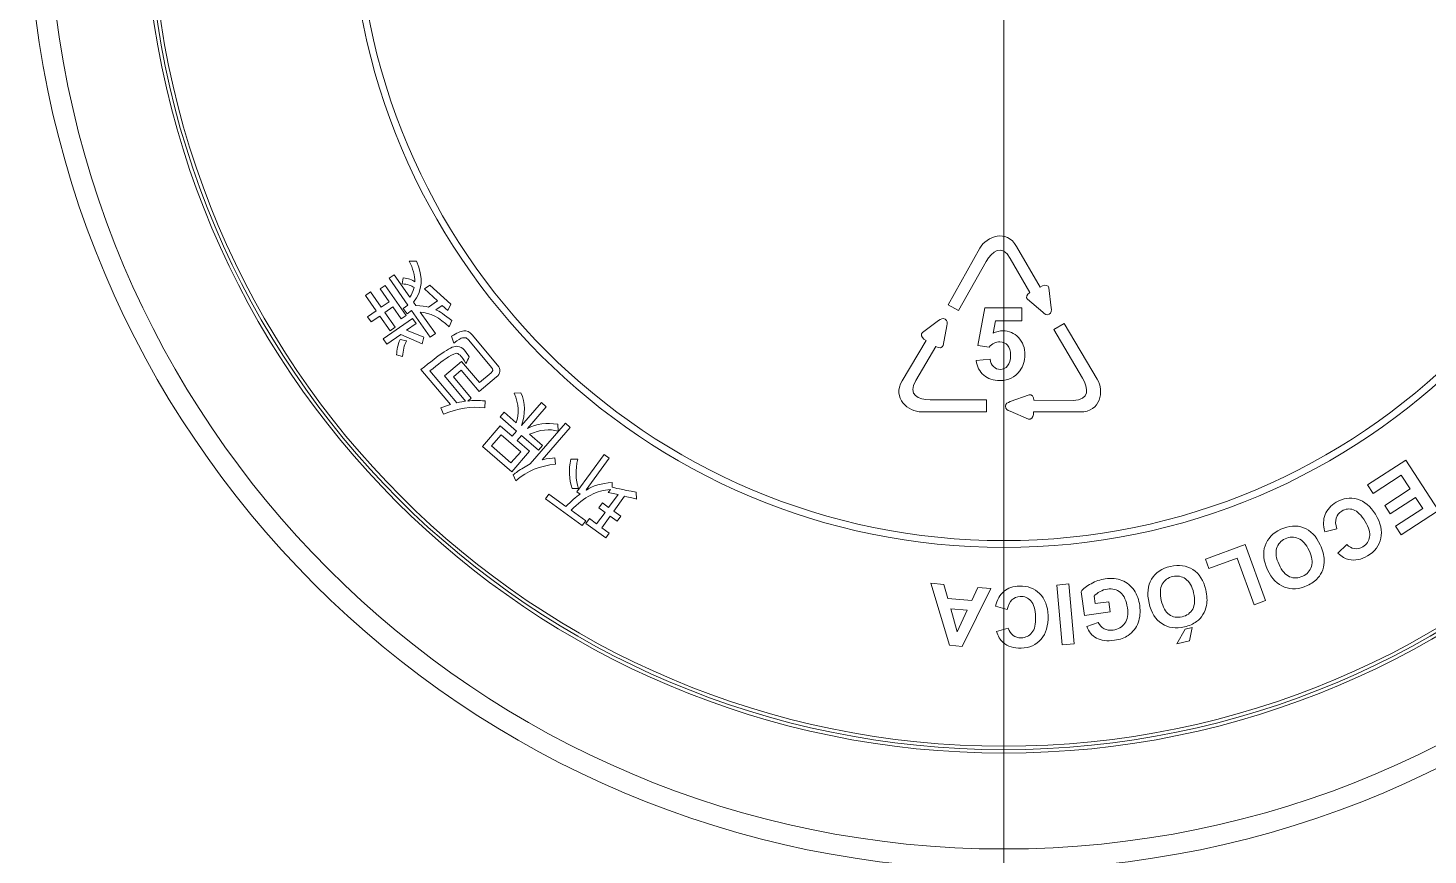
# Model space of a CAD drawing. Header units: millimetres. Extents: x 5 to 415, y 5 to 292.
# Drawn here: x 237.1 to 339.3, y 68.6 to 129 of the extents above; entities that cross this region are included whole.
import ezdxf

# ---------------------------------------------------------------- set-up
doc = ezdxf.new("R2010")
doc.units = ezdxf.units.MM

# ---------------------------------------------------------------- blocks, each defined once
blk = doc.blocks.new('SW_CENTERMARKSYMBOL_0')
at = {"color": 0, "linetype": 'Continuous', "lineweight": 0}
blk.add_line((0, -2.5), (0, -72.5), dxfattribs=at)

msp = doc.modelspace()

# ---------------------------------------------------------------- linework, layer by layer
at = {"color": 7, "linetype": 'Continuous', "lineweight": 15}
for p, q in [((306.58622, 112.89816), (304.26862, 108.77441)), ((310.98547, 110.06571), (309.27457, 113.03196)), ((265.46562, 111.95656), (264.93492, 111.95771)), ((305.03527, 108.34351), (307.05042, 111.92926)), ((308.81007, 112.14536), (310.23547, 109.66301)), ((263.82572, 110.96541), (263.45092, 110.70296)), ((263.45092, 110.70296), (264.82577, 108.73956)), ((264.97207, 109.32821), (263.82572, 110.96541)), ((264.48822, 110.73856), (264.41567, 110.29381)), ((262.09787, 109.70821), (261.73062, 109.45101)), ((261.73062, 109.45101), (262.51322, 108.33331)), ((262.88052, 108.59051), (262.09787, 109.70821)), ((263.17897, 110.18336), (262.81087, 109.92561)), ((262.81087, 109.92561), (263.46107, 108.99701)), ((264.70782, 107.99991), (263.17897, 110.18336)), ((266.42442, 110.19551), (266.04712, 109.93131)), ((266.04712, 109.93131), (267.00117, 109.05846)), ((267.96462, 108.80421), (266.42442, 110.19551)), ((310.23547, 109.66301), (310.20392, 109.64606)), ((311.15062, 110.15436), (310.98547, 110.06571)), ((311.79792, 108.55826), (311.62792, 110.01056)), ((263.46107, 108.99701), (262.88052, 108.59051)), ((263.14817, 108.20821), (263.72877, 108.61471)), ((263.72877, 108.61471), (264.33622, 107.74721)), ((264.82577, 108.73956), (264.49442, 108.50756)), ((264.49442, 108.50756), (264.76862, 108.11601)), ((264.76862, 108.11601), (265.09992, 108.34801)), ((265.09992, 108.34801), (266.46297, 106.40131)), ((265.40087, 108.71581), (265.23622, 108.95091)), ((267.00117, 109.05846), (266.32522, 108.58511)), ((266.86732, 108.39491), (267.33997, 108.72591)), ((267.33997, 108.72591), (267.74047, 108.34806)), ((267.74047, 108.34806), (267.96462, 108.80421)), ((304.26862, 108.77441), (305.03527, 108.34351)), ((306.96132, 108.55116), (306.44112, 105.79616)), ((309.64487, 108.55116), (306.96132, 108.55116)), ((309.64487, 107.60201), (309.64487, 108.55116)), ((310.06012, 109.16876), (311.17682, 108.22476)), ((262.51322, 108.33331), (261.88997, 107.89691)), ((261.88997, 107.89691), (262.15767, 107.51461)), ((262.15767, 107.51461), (262.78092, 107.95106)), ((262.78092, 107.95106), (263.53952, 106.86766)), ((265.17077, 107.77676), (263.02162, 106.27191)), ((263.90677, 107.12481), (263.14817, 108.20821)), ((264.33622, 107.74721), (264.70782, 107.99991)), ((264.73992, 106.90531), (265.43847, 107.39446)), ((265.43847, 107.39446), (265.17077, 107.77676)), ((266.83777, 106.66376), (265.73417, 108.23981)), ((267.84612, 107.15911), (268.04457, 107.61101)), ((303.58057, 107.61581), (302.39822, 106.75546)), ((307.57147, 106.70216), (307.73052, 107.60201)), ((307.73052, 107.60201), (309.64487, 107.60201)), ((312.74257, 107.40861), (311.98607, 106.96011)), ((315.15507, 103.33961), (312.74257, 107.40861)), ((263.28932, 105.88956), (264.31327, 106.60656)), ((263.53952, 106.86766), (263.90677, 107.12481)), ((264.31327, 106.60656), (265.86277, 105.91241)), ((266.00332, 106.39361), (264.73992, 106.90531)), ((265.86277, 105.91241), (266.00332, 106.39361)), ((266.46297, 106.40131), (266.83777, 106.66376)), ((268.02447, 106.46766), (268.17522, 105.96226)), ((271.38157, 104.35591), (269.51397, 106.58166)), ((303.90072, 105.80191), (304.17582, 107.23806)), ((311.98607, 106.96011), (314.08382, 103.42211)), ((263.02162, 106.27191), (263.28932, 105.88956)), ((264.73162, 106.13901), (264.26412, 106.22806)), ((269.26832, 106.17686), (270.93967, 104.18506)), ((302.66527, 106.16851), (300.91917, 103.22281)), ((301.91962, 103.25281), (303.38397, 105.71236)), ((302.50697, 106.26896), (302.66527, 106.16851)), ((303.38397, 105.71236), (303.41422, 105.69321)), ((306.44112, 105.79616), (307.26457, 105.67656)), ((264.00842, 105.10646), (264.44817, 105.00551)), ((268.75627, 104.64066), (267.49357, 103.58111)), ((270.05997, 103.08696), (268.75627, 104.64066)), ((307.32987, 104.79521), (306.31907, 104.69166)), ((265.78352, 104.03666), (267.93142, 101.47686)), ((268.41142, 101.60231), (266.44207, 103.94931)), ((267.49357, 103.58111), (269.04542, 101.73171)), ((268.14817, 103.49851), (268.73097, 103.98756)), ((269.45057, 101.94636), (268.14817, 103.49851)), ((268.73097, 103.98756), (270.03342, 102.43541)), ((270.03342, 102.43541), (271.30472, 103.50216)), ((270.90567, 103.79661), (270.05997, 103.08696)), ((273.08557, 102.35001), (272.58697, 102.32741)), ((267.24107, 101.23351), (267.42177, 100.77191)), ((269.20567, 101.74086), (269.45057, 101.94636)), ((270.44672, 101.24376), (270.46152, 101.75206)), ((274.58127, 101.62496), (273.12667, 99.95166)), ((273.55127, 99.72871), (274.93347, 101.31876)), ((274.93347, 101.31876), (274.58127, 101.62496)), ((307.08407, 101.82746), (302.97087, 101.82521)), ((307.08447, 100.94796), (307.08407, 101.82746)), ((310.18832, 102.19586), (308.81242, 101.70076)), ((310.52867, 101.79686), (310.52977, 101.83266)), ((313.39117, 101.79016), (310.52867, 101.79686)), ((271.85077, 100.92951), (271.55867, 100.59346)), ((271.55867, 100.59346), (272.76952, 99.54081)), ((272.73412, 100.16166), (271.85077, 100.92951)), ((302.35407, 100.94551), (307.08447, 100.94796)), ((308.79072, 100.99611), (310.13347, 100.41716)), ((310.49667, 100.75861), (310.50242, 100.94601)), ((310.50242, 100.94601), (313.92672, 100.94456)), ((271.57787, 99.92591), (270.27872, 98.43136)), ((271.63592, 99.28136), (270.92507, 98.46356)), ((272.44727, 99.17011), (271.57787, 99.92591)), ((273.06497, 98.03911), (271.63592, 99.28136)), ((272.76952, 99.54081), (272.44727, 99.17011)), ((272.79952, 98.86391), (273.12177, 99.23466)), ((273.12177, 99.23466), (274.35652, 98.16131)), ((274.64867, 98.49736), (273.70527, 99.31746)), ((276.33732, 100.12551), (273.74837, 97.14726)), ((274.63467, 97.45536), (276.68957, 99.81931)), ((275.79507, 99.54681), (275.76917, 100.04161)), ((276.68957, 99.81931), (276.33732, 100.12551)), ((270.27872, 98.43136), (272.40987, 96.57881)), ((270.92507, 98.46356), (272.35407, 97.22136)), ((273.70902, 98.07331), (272.79952, 98.86391)), ((274.35652, 98.16131), (274.64867, 98.49736)), ((272.35407, 97.22136), (273.06497, 98.03911)), ((272.40987, 96.57881), (273.70902, 98.07331)), ((273.74837, 97.14726), (273.27182, 96.87141)), ((275.60857, 97.12026), (275.56887, 97.59456)), ((277.23017, 97.49891), (276.73027, 97.48851)), ((279.15137, 97.83761), (277.16917, 95.10941)), ((277.84572, 95.24651), (279.52892, 97.56326)), ((279.52892, 97.56326), (279.15137, 97.83761)), ((337.68822, 97.42836), (334.89087, 95.61171)), ((340.07722, 93.74961), (337.68822, 97.42836)), ((272.52397, 96.34426), (272.71697, 95.92346)), ((335.29357, 94.99161), (337.34832, 96.32596)), ((337.34832, 96.32596), (337.99852, 95.32471)), ((276.83347, 95.34576), (277.28747, 95.36431)), ((277.16917, 95.10941), (277.40132, 94.94071)), ((277.85977, 95.23631), (277.84572, 95.24651)), ((279.61932, 95.27081), (279.46082, 95.05266)), ((279.75137, 95.45256), (279.73687, 95.78881)), ((281.53062, 94.57771), (281.48787, 95.07836)), ((334.89087, 95.61171), (335.29357, 94.99161)), ((337.99852, 95.32471), (336.15192, 94.12551)), ((275.12907, 94.94931), (274.86917, 94.59156)), ((274.86917, 94.59156), (277.55107, 92.64306)), ((276.37332, 94.04531), (275.12907, 94.94931)), ((279.04167, 94.29681), (278.78117, 93.93821)), ((279.48702, 93.97326), (279.04167, 94.29681)), ((279.46082, 95.05266), (280.17432, 94.91931)), ((280.17432, 94.91931), (279.48702, 93.97326)), ((279.86457, 93.69896), (280.65577, 94.78791)), ((336.15192, 94.12551), (336.55407, 93.50626)), ((336.55407, 93.50626), (338.40072, 94.70546)), ((338.40072, 94.70546), (338.93022, 93.89006)), ((277.81097, 93.00081), (276.75587, 93.76736)), ((278.08077, 93.15316), (277.82202, 92.79711)), ((278.61117, 92.76781), (278.08077, 93.15316)), ((279.22647, 93.61466), (278.61117, 92.76781)), ((278.78117, 93.93821), (279.22647, 93.61466)), ((278.98877, 92.49346), (279.60407, 93.34036)), ((279.60407, 93.34036), (280.11467, 92.96936)), ((280.37517, 93.32796), (279.86457, 93.69896)), ((280.11467, 92.96936), (280.37517, 93.32796)), ((338.93022, 93.89006), (336.94572, 92.60131)), ((337.35007, 91.97861), (340.07722, 93.74961)), ((277.55107, 92.64306), (277.81097, 93.00081)), ((277.82202, 92.79711), (279.27457, 91.74176)), ((279.53327, 92.09786), (278.98877, 92.49346)), ((279.27457, 91.74176), (279.53327, 92.09786)), ((331.77982, 92.19896), (332.65507, 92.40791)), ((336.94572, 92.60131), (337.35007, 91.97861)), ((325.96022, 91.26056), (323.05912, 90.20466)), ((327.44822, 87.17236), (325.96022, 91.26056)), ((333.37932, 91.26206), (332.73517, 90.63081)), ((323.05912, 90.20466), (323.31202, 89.50986)), ((323.31202, 89.50986), (325.38107, 90.26296)), ((325.38107, 90.26296), (326.61617, 86.86951)), ((303.96017, 88.35066), (302.99977, 88.43471)), ((302.99977, 88.43471), (304.36732, 83.91196)), ((304.25482, 87.32431), (303.96017, 88.35066)), ((305.30027, 83.83031), (307.38467, 88.05106)), ((306.44872, 88.13296), (306.00167, 87.17151)), ((307.38467, 88.05106), (306.44872, 88.13296)), ((313.09517, 88.38221), (312.21307, 88.30506)), ((312.21307, 88.30506), (312.59537, 83.93541)), ((313.47747, 84.01256), (313.09517, 88.38221)), ((306.00167, 87.17151), (304.25482, 87.32431)), ((313.97517, 87.82101), (314.21837, 86.09061)), ((315.00142, 86.94731), (314.92397, 87.49851)), ((316.00567, 87.08846), (315.00142, 86.94731)), ((316.10857, 86.35626), (316.00567, 87.08846)), ((326.61617, 86.86951), (327.44822, 87.17236)), ((304.47327, 86.56401), (304.93372, 84.88961)), ((305.66567, 86.45966), (304.47327, 86.56401)), ((304.93372, 84.88961), (305.66567, 86.45966)), ((307.72197, 86.75136), (308.58877, 86.50976)), ((314.21837, 86.09061), (316.10857, 86.35626)), ((308.66672, 85.15646), (307.79732, 84.91661)), ((315.23687, 85.57271), (314.38902, 85.28751)), ((321.57542, 85.08001), (320.97462, 84.02316)), ((322.09387, 85.19971), (321.57542, 85.08001)), ((321.89312, 84.23521), (322.09387, 85.19971)), ((304.36732, 83.91196), (305.30027, 83.83031)), ((312.59537, 83.93541), (313.47747, 84.01256)), ((320.97462, 84.02316), (321.89312, 84.23521))]:
    msp.add_line(p, q, dxfattribs=at)
for radius in [71.25, 69.75, 62.75, 62.5, 62.25]:
    msp.add_circle((308.34447, 138.78306), radius, dxfattribs=at)
for points in [[(260.61077, 138.78306), (260.61077, 125.60186), (265.95357, 113.66836), (274.59167, 105.03026)], [(261.11077, 138.78306), (261.11077, 125.73986), (266.39762, 113.93131), (274.94517, 105.38376)], [(309.27457, 113.03196), (308.53522, 114.31361), (307.08727, 113.78986), (306.58622, 112.89816)], [(307.05042, 111.92926), (307.46557, 112.66786), (308.18522, 113.23356), (308.81007, 112.14536)], [(264.93492, 111.95771), (265.19952, 111.41246), (265.33632, 110.90731), (265.34667, 110.44201)], [(265.23622, 108.95091), (265.89467, 109.76981), (265.97092, 110.77191), (265.46562, 111.95656)], [(265.34667, 110.44201), (265.14852, 110.59501), (264.86237, 110.69391), (264.48822, 110.73856)], [(264.41567, 110.29381), (264.78957, 110.27261), (265.07772, 110.18516), (265.28237, 110.03171)], [(265.28237, 110.03171), (265.20242, 109.73636), (265.09872, 109.50166), (264.97207, 109.32821)], [(310.20392, 109.64606), (310.03312, 109.55431), (309.91227, 109.29376), (310.06012, 109.16876)], [(311.62792, 110.01056), (311.60537, 110.20311), (311.32147, 110.24611), (311.15062, 110.15436)], [(266.32522, 108.58511), (266.13932, 108.66186), (265.83172, 108.70586), (265.40087, 108.71581)], [(268.04457, 107.61101), (267.51857, 108.04181), (267.12612, 108.30311), (266.86732, 108.39491)], [(311.65412, 108.08096), (311.82467, 108.17251), (311.82052, 108.36571), (311.79792, 108.55826)], [(265.73417, 108.23981), (266.44112, 108.19001), (267.14517, 107.82901), (267.84612, 107.15911)], [(304.06707, 107.72456), (303.90367, 107.82826), (303.73732, 107.72991), (303.58057, 107.61581)], [(304.17582, 107.23806), (304.21222, 107.42791), (304.23052, 107.62086), (304.06707, 107.72456)], [(311.17682, 108.22476), (311.32442, 108.09996), (311.48362, 107.98936), (311.65412, 108.08096)], [(268.91067, 106.86996), (268.69112, 106.84571), (268.39447, 106.71146), (268.02447, 106.46766)], [(268.17522, 105.96226), (268.50132, 106.20921), (268.71652, 106.34041), (268.82077, 106.35591)], [(268.82077, 106.35591), (268.92572, 106.37066), (269.00212, 106.37341), (269.04917, 106.36496)], [(269.51397, 106.58166), (269.33212, 106.79836), (269.13107, 106.89491), (268.91067, 106.86996)], [(269.04917, 106.36496), (269.09707, 106.35716), (269.16987, 106.29421), (269.26832, 106.17686)], [(302.39822, 106.75546), (302.24147, 106.64136), (302.34327, 106.37286), (302.50697, 106.26896)], [(308.26547, 106.87226), (308.02882, 106.87226), (307.79832, 106.81556), (307.57147, 106.70216)], [(309.40942, 106.38166), (309.09752, 106.70831), (308.71542, 106.87226), (308.26547, 106.87226)], [(309.87907, 105.10586), (309.87907, 105.62851), (309.72252, 106.05376), (309.40942, 106.38166)], [(264.26412, 106.22806), (264.09672, 105.86526), (264.01177, 105.49161), (264.00842, 105.10646)], [(264.44817, 105.00551), (264.46352, 105.42511), (264.55802, 105.80301), (264.73162, 106.13901)], [(267.48522, 105.33396), (267.02942, 105.02876), (266.46167, 104.59641), (265.78352, 104.03666)], [(268.46417, 105.73546), (268.26672, 105.77371), (267.94042, 105.63996), (267.48522, 105.33396)], [(268.92677, 105.47966), (268.81517, 105.61266), (268.66102, 105.69791), (268.46417, 105.73546)], [(269.31537, 104.96581), (269.20192, 105.13591), (269.07187, 105.30676), (268.92677, 105.47966)], [(274.94517, 105.38376), (283.49277, 96.83621), (295.30127, 91.54936), (308.34447, 91.54936)], [(303.41422, 105.69321), (303.57797, 105.58931), (303.86427, 105.61176), (303.90072, 105.80191)], [(307.26457, 105.67656), (307.49632, 105.93421), (307.75762, 106.06361), (308.04852, 106.06361)], [(308.04852, 106.06361), (308.28152, 106.06361), (308.47132, 105.98226), (308.61682, 105.81956)], [(308.34447, 91.54936), (321.38772, 91.54936), (333.19622, 96.83621), (341.74377, 105.38376)], [(308.61682, 105.81956), (308.76347, 105.65686), (308.83622, 105.41276), (308.83622, 105.08861)], [(266.44207, 103.94931), (267.05732, 104.43631), (267.51187, 104.77636), (267.80622, 104.96736)], [(267.80622, 104.96736), (268.10132, 105.15901), (268.29812, 105.24546), (268.39797, 105.22656)], [(268.39797, 105.22656), (268.49632, 105.20781), (268.60672, 105.12711), (268.72682, 104.98396)], [(268.72682, 104.98396), (268.74852, 104.95816), (268.86387, 104.79361), (269.07242, 104.49271)], [(269.07242, 104.49271), (269.14512, 104.64431), (269.22567, 104.80256), (269.31537, 104.96581)], [(271.53452, 103.90831), (271.55192, 104.06551), (271.50042, 104.21431), (271.38157, 104.35591)], [(274.59167, 105.03026), (283.22977, 96.39221), (295.16322, 91.04936), (308.34447, 91.04936)], [(306.31907, 104.69166), (306.37827, 104.24791), (306.56317, 103.89536), (306.87132, 103.63281)], [(307.58627, 104.25281), (307.44452, 104.38596), (307.35822, 104.56716), (307.32987, 104.79521)], [(308.61557, 104.30956), (308.46887, 104.13821), (308.28892, 104.05191), (308.07687, 104.05191)], [(308.34447, 91.04936), (321.52567, 91.04936), (333.45922, 96.39221), (342.09727, 105.03026)], [(308.83622, 105.08861), (308.83622, 104.74221), (308.76227, 104.48211), (308.61557, 104.30956)], [(309.50062, 103.93971), (309.75332, 104.28121), (309.87907, 104.67071), (309.87907, 105.10586)], [(270.93967, 104.18506), (271.05782, 104.04421), (271.04652, 103.91476), (270.90567, 103.79661)], [(271.30472, 103.50216), (271.44087, 103.61641), (271.51722, 103.75246), (271.53452, 103.90831)], [(302.97087, 101.82521), (302.12357, 101.82486), (301.27767, 102.17461), (301.91962, 103.25281)], [(306.87132, 103.63281), (307.17952, 103.37026), (307.57767, 103.23956), (308.06702, 103.23956)], [(308.07687, 104.05191), (307.89197, 104.05191), (307.72802, 104.11846), (307.58627, 104.25281)], [(308.06702, 103.23956), (308.67842, 103.23956), (309.15547, 103.47256), (309.50062, 103.93971)], [(314.08382, 103.42211), (314.51592, 102.69321), (314.64602, 101.78716), (313.39117, 101.79016)], [(313.92672, 100.94456), (315.40637, 100.94401), (315.67672, 102.45986), (315.15507, 103.33961)], [(272.58697, 102.32741), (272.92742, 101.50646), (272.97647, 100.78451), (272.73412, 100.16166)], [(273.12667, 99.95166), (273.42037, 100.80326), (273.40642, 101.60291), (273.08557, 102.35001)], [(300.91917, 103.22281), (300.16477, 101.95001), (301.33127, 100.94496), (302.35407, 100.94551)], [(310.52977, 101.83266), (310.53577, 102.02646), (310.37052, 102.26136), (310.18832, 102.19586)], [(267.93142, 101.47686), (267.77287, 101.42911), (267.54322, 101.34846), (267.24107, 101.23351)], [(267.42177, 100.77191), (268.46867, 101.22106), (269.47697, 101.37786), (270.44672, 101.24376)], [(269.04542, 101.73171), (268.88362, 101.71321), (268.67257, 101.67081), (268.41142, 101.60231)], [(270.46152, 101.75206), (269.99317, 101.80176), (269.57382, 101.79786), (269.20567, 101.74086)], [(308.44922, 101.35931), (308.44327, 101.16581), (308.61267, 101.07286), (308.79072, 100.99611)], [(308.81242, 101.70076), (308.63057, 101.63536), (308.45522, 101.55276), (308.44922, 101.35931)], [(275.76917, 100.04161), (274.96922, 100.19701), (274.23007, 100.09401), (273.55127, 99.72871)], [(310.13347, 100.41716), (310.31147, 100.34041), (310.49067, 100.56486), (310.49667, 100.75861)], [(273.70527, 99.31746), (274.47572, 99.64496), (275.17262, 99.72116), (275.79507, 99.54681)], [(272.71697, 95.92346), (273.53877, 96.63531), (274.50332, 97.03501), (275.60857, 97.12026)], [(275.56887, 97.59456), (275.35217, 97.58806), (275.04057, 97.54096), (274.63467, 97.45536)], [(276.73027, 97.48851), (276.55302, 96.75636), (276.58797, 96.04166), (276.83347, 95.34576)], [(277.28747, 95.36431), (277.06502, 95.98416), (277.04582, 96.69621), (277.23017, 97.49891)], [(273.27182, 96.87141), (272.94842, 96.68306), (272.69932, 96.50711), (272.52397, 96.34426)], [(276.75587, 93.76736), (277.70132, 94.74551), (278.65507, 95.24676), (279.61932, 95.27081)], [(279.73687, 95.78881), (278.96392, 95.74316), (278.33882, 95.55861), (277.85977, 95.23631)], [(281.48787, 95.07836), (280.45697, 95.27701), (279.87777, 95.40241), (279.75137, 95.45256)], [(277.40132, 94.94071), (277.08632, 94.72781), (276.74377, 94.43006), (276.37332, 94.04531)], [(280.65577, 94.78791), (281.06572, 94.69706), (281.35687, 94.62696), (281.53062, 94.57771)], [(332.61252, 94.35061), (332.20897, 94.10816), (331.93537, 93.80796), (331.79307, 93.45196)], [(334.15047, 94.57896), (333.62462, 94.72641), (333.11147, 94.65041), (332.61252, 94.35061)], [(335.47337, 93.46986), (335.11832, 94.06076), (334.67692, 94.43056), (334.15047, 94.57896)], [(331.79307, 93.45196), (331.65037, 93.09456), (331.64607, 92.67736), (331.77982, 92.19896)], [(332.65507, 92.40791), (332.55382, 92.72121), (332.53647, 92.98601), (332.60502, 93.20111)], [(332.60502, 93.20111), (332.67297, 93.41711), (332.80792, 93.58516), (333.01017, 93.70671)], [(333.01017, 93.70671), (333.28327, 93.87081), (333.56607, 93.90371), (333.85832, 93.80406)], [(333.85832, 93.80406), (334.15087, 93.70586), (334.43937, 93.41806), (334.72497, 92.94271)], [(335.86472, 91.72006), (335.97947, 92.26081), (335.84942, 92.84396), (335.47337, 93.46986)], [(328.55892, 92.37411), (327.97587, 92.10221), (327.59392, 91.70326), (327.41377, 91.17861)], [(330.22162, 92.49136), (329.70472, 92.68866), (329.15037, 92.64991), (328.55892, 92.37411)], [(331.43942, 91.24501), (331.14467, 91.87716), (330.73887, 92.29306), (330.22162, 92.49136)], [(334.72497, 92.94271), (334.99427, 92.49456), (335.10222, 92.11856), (335.04882, 91.81481)], [(327.41377, 91.17861), (327.23397, 90.65311), (327.29297, 90.06986), (327.59252, 89.42751)], [(328.25532, 90.97611), (328.15822, 90.65021), (328.21647, 90.25706), (328.43142, 89.79611)], [(328.88157, 91.68956), (328.56222, 91.54066), (328.35287, 91.30326), (328.25532, 90.97611)], [(329.83612, 91.71096), (329.51952, 91.84621), (329.20177, 91.83891), (328.88157, 91.68956)], [(330.62537, 90.83276), (330.41562, 91.28256), (330.15177, 91.57531), (329.83612, 91.71096)], [(331.73367, 90.14041), (331.72672, 90.47181), (331.62847, 90.83961), (331.43942, 91.24501)], [(333.93542, 90.96711), (333.72577, 90.99481), (333.54037, 91.09311), (333.37932, 91.26206)], [(334.55082, 91.10691), (334.34947, 90.98591), (334.14422, 90.93891), (333.93542, 90.96711)], [(335.04882, 91.81481), (334.99592, 91.51021), (334.82917, 91.27416), (334.55082, 91.10691)], [(334.90202, 90.43511), (335.42902, 90.75176), (335.74947, 91.18016), (335.86472, 91.72006)], [(330.80047, 89.66471), (330.89647, 89.98556), (330.83902, 90.37456), (330.62537, 90.83276)], [(331.61762, 89.42261), (331.69892, 89.65661), (331.73702, 89.89631), (331.73367, 90.14041)], [(332.73517, 90.63081), (333.00192, 90.38116), (333.26857, 90.22686), (333.53642, 90.16976)], [(333.53642, 90.16976), (333.98712, 90.07006), (334.44247, 90.15896), (334.90202, 90.43511)], [(320.49752, 89.66721), (319.87067, 89.52251), (319.41412, 89.21166), (319.12882, 88.73596)], [(320.67077, 88.93056), (320.32742, 88.85131), (320.07332, 88.66266), (319.90987, 88.36291)], [(322.14822, 89.43621), (321.68367, 89.73666), (321.13337, 89.81401), (320.49752, 89.66721)], [(321.60892, 88.75306), (321.32737, 88.95116), (321.01507, 89.01006), (320.67077, 88.93056)], [(323.08032, 87.96391), (322.92342, 88.64356), (322.61297, 89.13476), (322.14822, 89.43621)], [(327.59252, 89.42751), (327.89422, 88.78051), (328.30572, 88.35711), (328.82662, 88.15836)], [(328.43142, 89.79611), (328.64377, 89.34076), (328.90212, 89.04766), (329.20597, 88.91556)], [(329.20597, 88.91556), (329.51037, 88.78481), (329.82822, 88.79666), (330.15867, 88.95076)], [(330.15867, 88.95076), (330.49002, 89.10526), (330.70352, 89.34346), (330.80047, 89.66471)], [(331.27052, 88.82576), (331.42032, 88.99026), (331.53587, 89.18956), (331.61762, 89.42261)], [(309.49342, 88.22956), (309.02292, 88.21311), (308.63812, 88.08321), (308.34102, 87.84086)], [(310.94927, 87.68361), (310.56082, 88.06756), (310.07517, 88.24986), (309.49342, 88.22956)], [(314.70807, 88.40356), (314.37822, 88.21901), (314.13427, 88.02486), (313.97517, 87.82101)], [(315.73852, 88.75466), (315.38152, 88.70446), (315.03807, 88.58711), (314.70807, 88.40356)], [(315.36247, 87.82721), (315.53747, 87.92511), (315.71637, 87.98736), (315.90047, 88.01321)], [(316.96687, 88.63646), (316.60237, 88.77911), (316.19262, 88.81846), (315.73852, 88.75466)], [(315.90047, 88.01321), (316.27162, 88.06536), (316.59002, 87.97916), (316.85482, 87.75336)], [(317.84342, 87.92531), (317.62362, 88.25641), (317.33157, 88.49281), (316.96687, 88.63646)], [(318.26087, 86.80416), (318.20232, 87.22086), (318.06317, 87.59421), (317.84342, 87.92531)], [(319.12882, 88.73596), (318.84367, 88.25931), (318.78017, 87.67651), (318.93957, 86.98596)], [(319.90987, 88.36291), (319.74717, 88.06436), (319.72242, 87.66766), (319.83682, 87.17211)], [(322.19837, 87.72991), (322.08672, 88.21351), (321.88947, 88.55471), (321.60892, 88.75306)], [(323.13847, 86.82231), (323.20057, 87.14791), (323.18092, 87.52806), (323.08032, 87.96391)], [(328.82662, 88.15836), (329.34797, 87.95861), (329.90092, 87.99556), (330.48682, 88.26876)], [(330.48682, 88.26876), (330.81077, 88.41981), (331.07167, 88.60461), (331.27052, 88.82576)], [(308.34102, 87.84086), (308.04292, 87.59746), (307.83692, 87.23461), (307.72197, 86.75136)], [(308.58877, 86.50976), (308.65207, 86.83286), (308.76532, 87.07286), (308.92957, 87.22781)], [(308.92957, 87.22781), (309.09372, 87.38376), (309.29322, 87.46536), (309.52902, 87.47356)], [(309.52902, 87.47356), (309.84742, 87.48471), (310.11077, 87.37636), (310.31802, 87.14756)], [(310.31802, 87.14756), (310.52632, 86.91981), (310.63907, 86.52826), (310.65842, 85.97401)], [(311.56857, 86.07226), (311.54452, 86.76116), (311.33772, 87.29866), (310.94927, 87.68361)], [(314.92397, 87.49851), (315.04212, 87.61926), (315.18847, 87.72956), (315.36247, 87.82721)], [(316.85482, 87.75336), (317.12067, 87.52776), (317.28937, 87.15646), (317.36172, 86.64176)], [(318.93957, 86.98596), (319.10017, 86.29041), (319.41467, 85.79066), (319.88282, 85.48791)], [(319.83682, 87.17211), (319.94982, 86.68251), (320.14162, 86.34216), (320.41137, 86.14976)], [(322.12677, 86.55101), (322.28737, 86.84486), (322.31207, 87.23731), (322.19837, 87.72991)], [(310.65842, 85.97401), (310.67667, 85.45151), (310.58882, 85.07031), (310.39487, 84.83051)], [(311.06252, 84.35211), (311.42502, 84.76946), (311.59407, 85.34251), (311.56857, 86.07226)], [(317.36172, 86.64176), (317.42897, 86.16336), (317.36727, 85.78756), (317.17497, 85.51196)], [(318.14622, 85.55771), (318.28592, 85.93626), (318.32442, 86.35211), (318.26087, 86.80416)], [(320.41137, 86.14976), (320.68192, 85.95856), (320.99532, 85.90406), (321.35057, 85.98606)], [(321.35057, 85.98606), (321.70677, 86.06831), (321.96512, 86.25691), (322.12677, 86.55101)], [(322.41212, 85.63266), (322.59287, 85.76246), (322.74732, 85.93331), (322.87572, 86.14431)], [(322.87572, 86.14431), (323.00392, 86.35626), (323.09102, 86.58281), (323.13847, 86.82231)], [(307.79732, 84.91661), (307.90957, 84.56901), (308.06797, 84.30476), (308.27457, 84.12496)], [(309.01007, 84.62886), (308.84012, 84.75476), (308.72567, 84.93066), (308.66672, 85.15646)], [(314.38902, 85.28751), (314.53217, 84.90026), (314.77127, 84.61521), (315.10647, 84.43131)], [(315.65382, 85.11566), (315.46762, 85.21531), (315.32857, 85.36796), (315.23687, 85.57271)], [(316.31192, 85.01941), (316.05907, 84.98386), (315.84007, 85.01601), (315.65382, 85.11566)], [(317.17497, 85.51196), (316.98257, 85.23741), (316.69522, 85.07326), (316.31192, 85.01941)], [(317.42647, 84.63256), (317.76627, 84.87111), (318.00542, 85.18006), (318.14622, 85.55771)], [(319.88282, 85.48791), (320.35127, 85.18416), (320.89982, 85.10536), (321.52977, 85.25076)], [(321.52977, 85.25076), (321.87797, 85.33116), (322.17162, 85.45766), (322.41212, 85.63266)], [(308.27457, 84.12496), (308.62042, 83.81926), (309.06177, 83.67626), (309.59757, 83.69496)], [(309.61607, 84.45281), (309.38132, 84.44461), (309.17902, 84.50301), (309.01007, 84.62886)], [(309.59757, 83.69496), (310.21202, 83.71641), (310.70002, 83.93581), (311.06252, 84.35211)], [(310.39487, 84.83051), (310.20092, 84.58976), (309.94062, 84.46416), (309.61607, 84.45281)], [(315.10647, 84.43131), (315.44057, 84.24826), (315.87822, 84.19426), (316.41727, 84.27001)], [(316.41727, 84.27001), (316.83187, 84.32831), (317.16867, 84.44881), (317.42647, 84.63256)]]:
    msp.add_open_spline(points, degree=3, dxfattribs=at)

# ---------------------------------------------------------------- block references
at = {"color": 7, "linetype": 'Continuous', "lineweight": 0}
msp.add_blockref('SW_CENTERMARKSYMBOL_0', (308.34447, 138.78306), dxfattribs=at)

doc.saveas('drawing.dxf')
